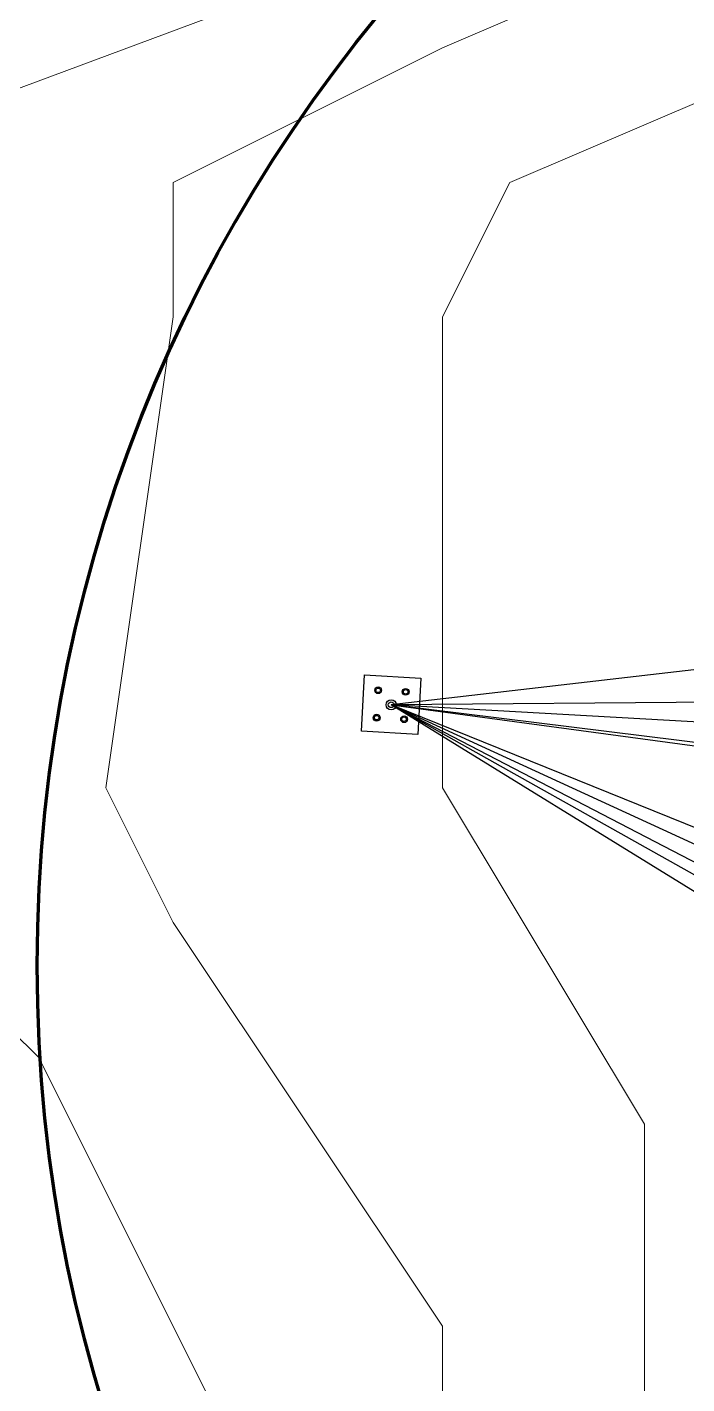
# Model space of a CAD drawing. Header units: millimetres. Extents: x 32551 to 59551, y -21458 to 15116.
# Drawn here: x 37998.4 to 38232.1, y 13620.9 to 14101.8 of the extents above; entities that cross this region are included whole.
import ezdxf

# ---------------------------------------------------------------- set-up
doc = ezdxf.new("R2010")
doc.units = ezdxf.units.MM
for name, color, linetype, lineweight, true_color in [('1ST', 141, 'Continuous', 50, 0x7debff), ('3RD', 141, 'Continuous', 25, 0x7debff), ('4TH DETAILS', 120, 'Continuous', 15, 0x39ffb0)]:
    doc.layers.add(name, color=color, linetype=linetype, lineweight=lineweight, true_color=true_color)
doc.layers.add('GLOW-CYAN', color=141, linetype='Continuous', lineweight=100, true_color=0x7debff, transparency=0.8)

msp = doc.modelspace()

# ---------------------------------------------------------------- linework, layer by layer
at = {"layer": '1ST', "color": 120, "true_color": 0x39ffb0}
msp.add_circle((38531.7, 13769.252), 529.701, dxfattribs=at)
at = {"layer": '3RD', "ltscale": 10}
for p, q in [((38400.727, 13893.142), (38127.34, 13861.609)), ((38363.985, 13863.444), (38127.34, 13861.609)), ((38127.34, 13861.609), (38363.985, 13829.503)), ((38441.941, 13667.623), (38127.34, 13861.609)), ((38456.638, 13710.049), (38127.34, 13861.609)), ((38393.379, 13846.473), (38127.34, 13861.609)), ((38427.244, 13693.079), (38127.34, 13861.609)), ((38544.383, 13692.826), (38127.34, 13861.609)), ((38488.909, 13816.775), (38127.34, 13861.609)), ((38500.729, 13667.623), (38127.34, 13861.609))]:
    msp.add_line(p, q, dxfattribs=at)
msp.add_lwpolyline([(38117.925, 13872.161), (38137.893, 13871.025), (38136.756, 13851.057), (38116.788, 13852.194)], close=True, dxfattribs=at)
at = {"layer": '3RD'}
for centre, radius in [((38122.758, 13866.744), 1.2), ((38122.758, 13866.744), 0.8), ((38132.475, 13866.191), 1.2), ((38127.34, 13861.609), 1.794), ((38127.34, 13861.609), 1), ((38132.475, 13866.191), 0.8), ((38122.205, 13857.027), 1.2), ((38122.205, 13857.027), 0.8), ((38131.922, 13856.474), 1.2), ((38131.922, 13856.474), 0.8)]:
    msp.add_circle(centre, radius, dxfattribs=at)
at = {"layer": '4TH DETAILS'}
for points in [[(37905.677, 14046.745), (38097.843, 14118.281), (38240.915, 14189.817), (38312.451, 14213.662), (38503.214, 14213.662), (38550.904, 14237.508), (38693.977, 14189.817), (38789.358, 14165.971), (38860.894, 14118.281), (39003.966, 14070.59), (39027.812, 14070.59), (39053.06, 14046.745), (39076.905, 13879.827), (39100.75, 13832.136), (39027.812, 13617.528), (39027.812, 13593.683), (39003.966, 13498.301), (39003.966, 13140.621), (38980.121, 12949.858), (38980.121, 12926.013), (39003.966, 12711.404)], [(38145.533, 13593.683), (38145.533, 13641.374), (38050.152, 13784.446), (38026.307, 13832.136), (38050.152, 13999.054), (38050.152, 14046.745), (38145.533, 14094.435), (38312.451, 14165.971), (38455.523, 14165.971), (38550.904, 14189.817), (38670.131, 14165.971), (38789.358, 14118.281), (38813.203, 14094.435), (38956.276, 14046.745), (38980.121, 14022.899), (39003.966, 13903.672), (39027.812, 13832.136), (39003.966, 13784.446), (38956.276, 13593.683)], [(38217.069, 13593.683), (38217.069, 13712.91), (38145.533, 13832.136), (38145.533, 13999.054), (38169.379, 14046.745), (38336.296, 14118.281), (38383.987, 14118.281), (38550.904, 14142.126), (38622.441, 14118.281), (38789.358, 14046.745), (38813.203, 14046.745), (38932.43, 13951.363), (38956.276, 13832.136), (38956.276, 13760.6), (38908.585, 13593.683)], [(37857.986, 12735.25), (38002.461, 12926.013), (38169.379, 13092.93), (38193.224, 13140.621), (38193.224, 13379.075), (38097.843, 13569.837), (38073.997, 13593.683), (38002.461, 13736.755), (37905.677, 13832.136)]]:
    msp.add_lwpolyline(points, dxfattribs=at)
at = {"layer": 'GLOW-CYAN'}
msp.add_circle((38531.7, 13769.252), 529.701, dxfattribs=at)

doc.saveas('drawing.dxf')
